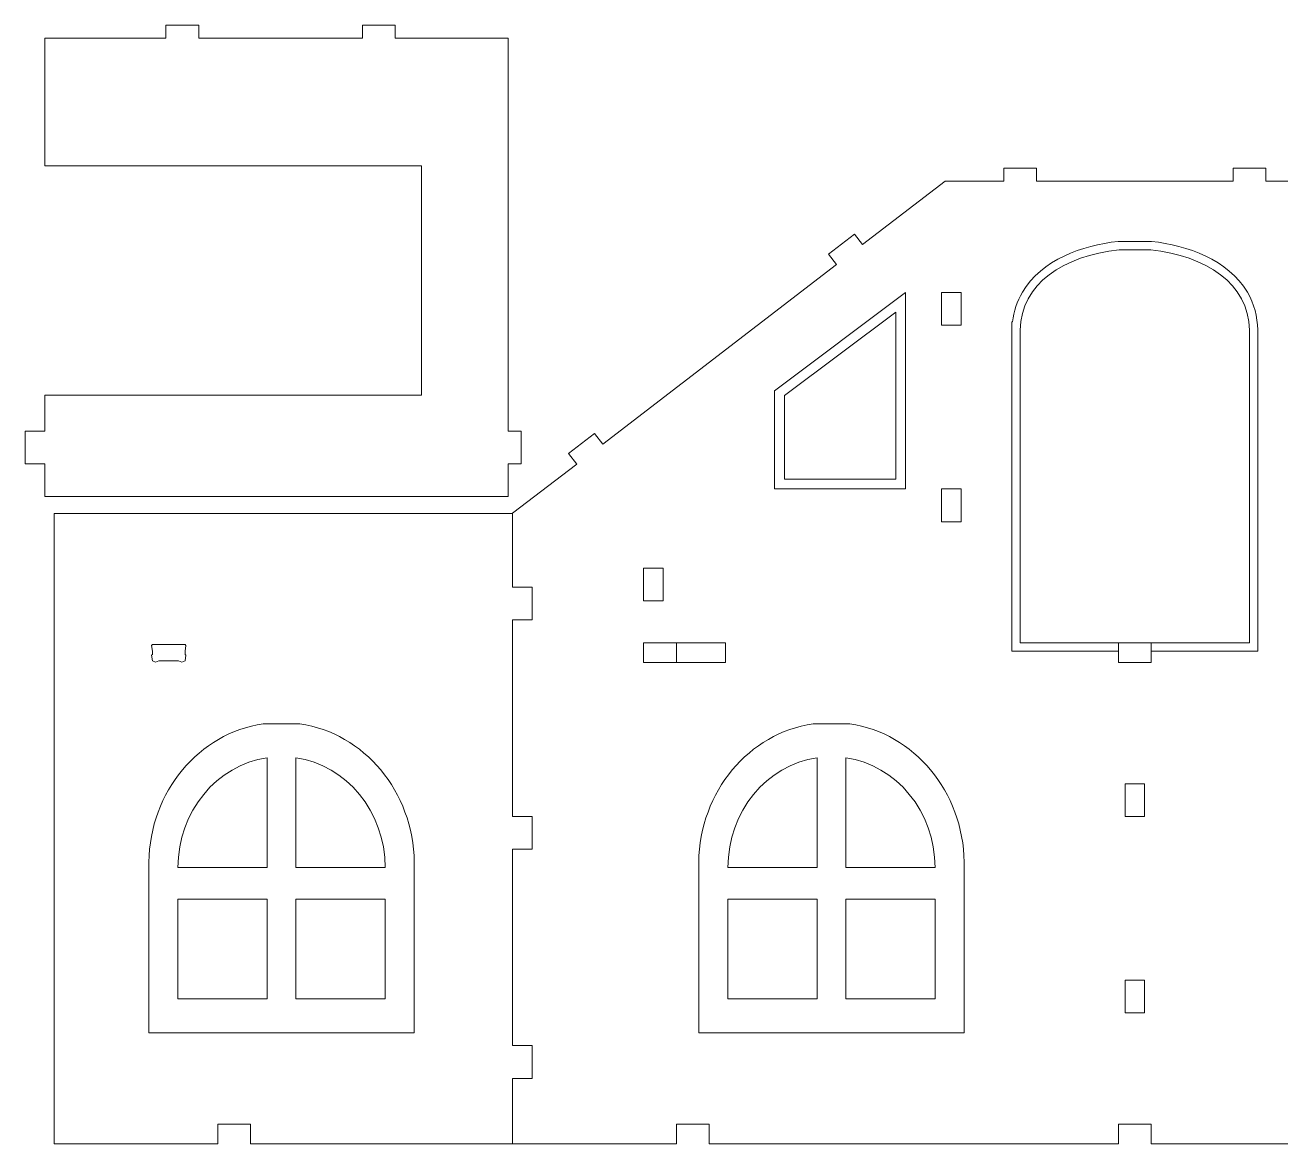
# Model space of a CAD drawing. Header units: millimetres. Extents: x 1623 to 2804, y 183 to 729.
# Drawn here: x 1635.9 to 2019.3, y 387.5 to 729.1 of the extents above; entities that cross this region are included whole.
import ezdxf

# ---------------------------------------------------------------- set-up
doc = ezdxf.new("R2010")
doc.units = ezdxf.units.MM
doc.header["$MEASUREMENT"] = 0
doc.layers.add('Camada 1', color=7, linetype='Continuous')

msp = doc.modelspace()

# ---------------------------------------------------------------- linework, layer by layer
at = {"layer": 'Camada 1', "color": 70, "lineweight": 9}
for points, knots in [([(1678.8564, 729.1036), (1678.8564, 729.1036), (1678.8564, 725.1036), (1678.8564, 725.1036), (1678.8564, 725.1036), (1678.8564, 725.1036), (1641.8564, 725.1036), (1641.8564, 725.1036), (1641.8564, 725.1036), (1641.8564, 725.1036), (1641.8564, 686.1036), (1641.8564, 686.1036), (1641.8564, 686.1036), (1641.8564, 686.1036), (1756.8564, 686.1036), (1756.8564, 686.1036), (1756.8564, 686.1036), (1756.8564, 686.1036), (1756.8564, 616.1036), (1756.8564, 616.1036), (1756.8564, 616.1036), (1756.8564, 616.1036), (1641.8564, 616.1036), (1641.8564, 616.1036), (1641.8564, 616.1036), (1641.8564, 616.1036), (1641.8564, 605.1036), (1641.8564, 605.1036), (1641.8564, 605.1036), (1641.8564, 605.1036), (1635.8564, 605.1036), (1635.8564, 605.1036), (1635.8564, 605.1036), (1635.8564, 605.1036), (1635.8564, 595.1036), (1635.8564, 595.1036), (1635.8564, 595.1036), (1635.8564, 595.1036), (1641.8564, 595.1036), (1641.8564, 595.1036), (1641.8564, 595.1036), (1641.8564, 595.1036), (1641.8564, 585.1036), (1641.8564, 585.1036), (1641.8564, 585.1036), (1641.8564, 585.1036), (1783.3564, 585.1036), (1783.3564, 585.1036), (1783.3564, 585.1036), (1783.3564, 585.1036), (1783.3564, 595.1036), (1783.3564, 595.1036), (1783.3564, 595.1036), (1783.3564, 595.1036), (1787.3564, 595.1036), (1787.3564, 595.1036), (1787.3564, 595.1036), (1787.3564, 595.1036), (1787.3564, 605.1036), (1787.3564, 605.1036), (1787.3564, 605.1036), (1787.3564, 605.1036), (1783.3564, 605.1036), (1783.3564, 605.1036), (1783.3564, 605.1036), (1783.3564, 605.1036), (1783.3564, 725.1036), (1783.3564, 725.1036), (1783.3564, 725.1036), (1783.3564, 725.1036), (1748.8564, 725.1036), (1748.8564, 725.1036), (1748.8564, 725.1036), (1748.8564, 725.1036), (1748.8564, 729.1036), (1748.8564, 729.1036), (1748.8564, 729.1036), (1748.8564, 729.1036), (1738.8564, 729.1036), (1738.8564, 729.1036), (1738.8564, 729.1036), (1738.8564, 729.1036), (1738.8564, 725.1036), (1738.8564, 725.1036), (1738.8564, 725.1036), (1738.8564, 725.1036), (1688.8564, 725.1036), (1688.8564, 725.1036), (1688.8564, 725.1036), (1688.8564, 725.1036), (1688.8564, 729.1036), (1688.8564, 729.1036), (1688.8564, 729.1036), (1688.8564, 729.1036), (1678.8564, 729.1036), (1678.8564, 729.1036)], [0, 0, 0, 0, 0.04, 0.04, 0.04, 0.04, 0.08, 0.08, 0.08, 0.08, 0.12, 0.12, 0.12, 0.12, 0.16, 0.16, 0.16, 0.16, 0.2, 0.2, 0.2, 0.2, 0.24, 0.24, 0.24, 0.24, 0.28, 0.28, 0.28, 0.28, 0.32, 0.32, 0.32, 0.32, 0.36, 0.36, 0.36, 0.36, 0.4, 0.4, 0.4, 0.4, 0.44, 0.44, 0.44, 0.44, 0.48, 0.48, 0.48, 0.48, 0.52, 0.52, 0.52, 0.52, 0.56, 0.56, 0.56, 0.56, 0.6, 0.6, 0.6, 0.6, 0.64, 0.64, 0.64, 0.64, 0.68, 0.68, 0.68, 0.68, 0.72, 0.72, 0.72, 0.72, 0.76, 0.76, 0.76, 0.76, 0.8, 0.8, 0.8, 0.8, 0.84, 0.84, 0.84, 0.84, 0.88, 0.88, 0.88, 0.88, 0.92, 0.92, 0.92, 0.92, 1, 1, 1, 1]), ([(1844.7131, 387.4501), (1844.7131, 387.4501), (1969.7131, 387.4501), (1969.7131, 387.4501), (1969.7131, 387.4501), (1969.7131, 387.4501), (1969.7131, 393.4501), (1969.7131, 393.4501), (1969.7131, 393.4501), (1969.7131, 393.4501), (1979.7131, 393.4501), (1979.7131, 393.4501), (1979.7131, 393.4501), (1979.7131, 393.4501), (1979.7131, 387.4501), (1979.7131, 387.4501), (1979.7131, 387.4501), (1979.7131, 387.4501), (2103.7131, 387.4501), (2103.7131, 387.4501), (2103.7131, 387.4501), (2103.7131, 387.4501), (2103.7131, 393.4501), (2103.7131, 393.4501), (2103.7131, 393.4501), (2103.7131, 393.4501), (2113.7131, 393.4501), (2113.7131, 393.4501), (2113.7131, 393.4501), (2113.7131, 393.4501), (2113.7131, 387.4501), (2113.7131, 387.4501), (2113.7131, 387.4501), (2113.7131, 387.4501), (2158.7131, 387.4501), (2158.7131, 387.4501), (2158.7131, 387.4501), (2158.7131, 387.4501), (2164.7131, 387.4501), (2164.7131, 387.4501), (2164.7131, 387.4501), (2164.7131, 387.4501), (2164.7117, 407.4502), (2164.7117, 407.4502), (2164.7117, 407.4502), (2164.7117, 407.4502), (2158.7131, 407.4502), (2158.7131, 407.4502), (2158.7131, 407.4502), (2158.7131, 407.4502), (2158.7131, 417.4502), (2158.7131, 417.4502), (2158.7131, 417.4502), (2158.7131, 417.4502), (2164.711, 417.4502), (2164.711, 417.4502), (2164.711, 417.4502), (2164.711, 417.4502), (2164.7068, 477.4502), (2164.7068, 477.4502), (2164.7068, 477.4502), (2164.7068, 477.4502), (2158.7131, 477.4502), (2158.7131, 477.4502), (2158.7131, 477.4502), (2158.7131, 477.4502), (2158.7131, 487.4502), (2158.7131, 487.4502), (2158.7131, 487.4502), (2158.7131, 487.4502), (2164.7062, 487.4502), (2164.7062, 487.4502), (2164.7062, 487.4502), (2164.7062, 487.4502), (2164.702, 547.4502), (2164.702, 547.4502), (2164.702, 547.4502), (2164.702, 547.4502), (2158.7131, 547.4502), (2158.7131, 547.4502), (2158.7131, 547.4502), (2158.7131, 547.4502), (2158.7131, 557.4502), (2158.7131, 557.4502), (2158.7131, 557.4502), (2158.7131, 557.4502), (2164.7013, 557.4502), (2164.7013, 557.4502), (2164.7013, 557.4502), (2164.7013, 557.4502), (2164.6997, 579.9422), (2164.6997, 579.9422), (2164.6997, 579.9422), (2164.6997, 579.9422), (2164.7696, 580.0167), (2164.7696, 580.0167), (2164.7696, 580.0167), (2164.7696, 580.0167), (2145.1579, 595.0734), (2145.1579, 595.0734), (2145.1579, 595.0734), (2145.1579, 595.0734), (2147.6781, 598.2826), (2147.6781, 598.2826), (2147.6781, 598.2826), (2147.6781, 598.2826), (2139.7293, 604.3502), (2139.7293, 604.3502), (2139.7293, 604.3502), (2139.7293, 604.3502), (2137.2262, 601.1629), (2137.2262, 601.1629), (2137.2262, 601.1629), (2137.2262, 601.1629), (2065.8329, 655.9745), (2065.8329, 655.9745), (2065.8329, 655.9745), (2065.8329, 655.9745), (2068.3348, 659.1602), (2068.3348, 659.1602), (2068.3348, 659.1602), (2068.3348, 659.1602), (2060.3859, 665.2279), (2060.3859, 665.2279), (2060.3859, 665.2279), (2060.3859, 665.2279), (2057.9013, 662.064), (2057.9013, 662.064), (2057.9013, 662.064), (2057.9013, 662.064), (2032.6503, 681.4502), (2032.6503, 681.4502), (2032.6503, 681.4502), (2032.6503, 681.4502), (2014.7131, 681.4502), (2014.7131, 681.4502), (2014.7131, 681.4502), (2014.7131, 681.4502), (2014.7131, 685.4502), (2014.7131, 685.4502), (2014.7131, 685.4502), (2014.7131, 685.4502), (2004.7131, 685.4502), (2004.7131, 685.4502), (2004.7131, 685.4502), (2004.7131, 685.4502), (2004.7131, 681.4502), (2004.7131, 681.4502), (2004.7131, 681.4502), (2004.7131, 681.4502), (1944.7131, 681.4502), (1944.7131, 681.4502), (1944.7131, 681.4502), (1944.7131, 681.4502), (1944.7131, 685.4502), (1944.7131, 685.4502), (1944.7131, 685.4502), (1944.7131, 685.4502), (1934.7131, 685.4502), (1934.7131, 685.4502), (1934.7131, 685.4502), (1934.7131, 685.4502), (1934.7131, 681.4502), (1934.7131, 681.4502), (1934.7131, 681.4502), (1934.7131, 681.4502), (1916.8324, 681.4502), (1916.8324, 681.4502), (1916.8324, 681.4502), (1916.8324, 681.4502), (1891.5814, 662.064), (1891.5814, 662.064), (1891.5814, 662.064), (1891.5814, 662.064), (1889.0968, 665.2279), (1889.0968, 665.2279), (1889.0968, 665.2279), (1889.0968, 665.2279), (1881.1479, 659.1602), (1881.1479, 659.1602), (1881.1479, 659.1602), (1881.1479, 659.1602), (1883.6498, 655.9745), (1883.6498, 655.9745), (1883.6498, 655.9745), (1883.6498, 655.9745), (1812.2565, 601.1629), (1812.2565, 601.1629), (1812.2565, 601.1629), (1812.2565, 601.1629), (1809.7534, 604.3502), (1809.7534, 604.3502), (1809.7534, 604.3502), (1809.7534, 604.3502), (1801.8046, 598.2826), (1801.8046, 598.2826), (1801.8046, 598.2826), (1801.8046, 598.2826), (1804.3248, 595.0734), (1804.3248, 595.0734), (1804.3248, 595.0734), (1804.3248, 595.0734), (1784.7131, 580.0167), (1784.7131, 580.0167), (1784.7131, 580.0167), (1784.7131, 580.0167), (1784.7131, 579.9422), (1784.7131, 579.9422), (1784.7131, 579.9422), (1784.7131, 579.9422), (1784.7131, 557.4502), (1784.7131, 557.4502), (1784.7131, 557.4502), (1784.7131, 557.4502), (1790.7131, 557.4502), (1790.7131, 557.4502), (1790.7131, 557.4502), (1790.7131, 557.4502), (1790.7131, 547.4502), (1790.7131, 547.4502), (1790.7131, 547.4502), (1790.7131, 547.4502), (1784.7131, 547.4502), (1784.7131, 547.4502), (1784.7131, 547.4502), (1784.7131, 547.4502), (1784.7131, 540.4502), (1784.7131, 540.4502), (1784.7131, 540.4502), (1784.7131, 540.4502), (1784.7131, 487.4502), (1784.7131, 487.4502), (1784.7131, 487.4502), (1784.7131, 487.4502), (1790.7131, 487.4502), (1790.7131, 487.4502), (1790.7131, 487.4502), (1790.7131, 487.4502), (1790.7131, 477.4502), (1790.7131, 477.4502), (1790.7131, 477.4502), (1790.7131, 477.4502), (1784.7131, 477.4502), (1784.7131, 477.4502), (1784.7131, 477.4502), (1784.7131, 477.4502), (1784.7131, 417.4502), (1784.7131, 417.4502), (1784.7131, 417.4502), (1784.7131, 417.4502), (1790.7131, 417.4502), (1790.7131, 417.4502), (1790.7131, 417.4502), (1790.7131, 417.4502), (1790.7131, 407.4502), (1790.7131, 407.4502), (1790.7131, 407.4502), (1790.7131, 407.4502), (1784.7131, 407.4502), (1784.7131, 407.4502), (1784.7131, 407.4502), (1784.7131, 407.4502), (1784.7131, 387.4501), (1784.7131, 387.4501), (1784.7131, 387.4501), (1784.7131, 387.4501), (1790.7131, 387.4501), (1790.7131, 387.4501), (1790.7131, 387.4501), (1790.7131, 387.4501), (1834.7131, 387.4501), (1834.7131, 387.4501), (1834.7131, 387.4501), (1834.7131, 387.4501), (1834.7131, 393.4501), (1834.7131, 393.4501), (1834.7131, 393.4501), (1834.7131, 393.4501), (1844.7131, 393.4501), (1844.7131, 393.4501), (1844.7131, 393.4501), (1844.7131, 393.4501), (1844.7131, 387.4501), (1844.7131, 387.4501)], [0, 0, 0, 0, 0.01388889, 0.01388889, 0.01388889, 0.01388889, 0.02777778, 0.02777778, 0.02777778, 0.02777778, 0.04166667, 0.04166667, 0.04166667, 0.04166667, 0.05555556, 0.05555556, 0.05555556, 0.05555556, 0.06944444, 0.06944444, 0.06944444, 0.06944444, 0.08333333, 0.08333333, 0.08333333, 0.08333333, 0.09722222, 0.09722222, 0.09722222, 0.09722222, 0.11111111, 0.11111111, 0.11111111, 0.11111111, 0.125, 0.125, 0.125, 0.125, 0.13888889, 0.13888889, 0.13888889, 0.13888889, 0.15277778, 0.15277778, 0.15277778, 0.15277778, 0.16666667, 0.16666667, 0.16666667, 0.16666667, 0.18055556, 0.18055556, 0.18055556, 0.18055556, 0.19444444, 0.19444444, 0.19444444, 0.19444444, 0.20833333, 0.20833333, 0.20833333, 0.20833333, 0.22222222, 0.22222222, 0.22222222, 0.22222222, 0.23611111, 0.23611111, 0.23611111, 0.23611111, 0.25, 0.25, 0.25, 0.25, 0.26388889, 0.26388889, 0.26388889, 0.26388889, 0.27777778, 0.27777778, 0.27777778, 0.27777778, 0.29166667, 0.29166667, 0.29166667, 0.29166667, 0.30555556, 0.30555556, 0.30555556, 0.30555556, 0.31944444, 0.31944444, 0.31944444, 0.31944444, 0.33333333, 0.33333333, 0.33333333, 0.33333333, 0.34722222, 0.34722222, 0.34722222, 0.34722222, 0.36111111, 0.36111111, 0.36111111, 0.36111111, 0.375, 0.375, 0.375, 0.375, 0.38888889, 0.38888889, 0.38888889, 0.38888889, 0.40277778, 0.40277778, 0.40277778, 0.40277778, 0.41666667, 0.41666667, 0.41666667, 0.41666667, 0.43055556, 0.43055556, 0.43055556, 0.43055556, 0.44444444, 0.44444444, 0.44444444, 0.44444444, 0.45833333, 0.45833333, 0.45833333, 0.45833333, 0.47222222, 0.47222222, 0.47222222, 0.47222222, 0.48611111, 0.48611111, 0.48611111, 0.48611111, 0.5, 0.5, 0.5, 0.5, 0.51388889, 0.51388889, 0.51388889, 0.51388889, 0.52777778, 0.52777778, 0.52777778, 0.52777778, 0.54166667, 0.54166667, 0.54166667, 0.54166667, 0.55555556, 0.55555556, 0.55555556, 0.55555556, 0.56944444, 0.56944444, 0.56944444, 0.56944444, 0.58333333, 0.58333333, 0.58333333, 0.58333333, 0.59722222, 0.59722222, 0.59722222, 0.59722222, 0.61111111, 0.61111111, 0.61111111, 0.61111111, 0.625, 0.625, 0.625, 0.625, 0.63888889, 0.63888889, 0.63888889, 0.63888889, 0.65277778, 0.65277778, 0.65277778, 0.65277778, 0.66666667, 0.66666667, 0.66666667, 0.66666667, 0.68055556, 0.68055556, 0.68055556, 0.68055556, 0.69444444, 0.69444444, 0.69444444, 0.69444444, 0.70833333, 0.70833333, 0.70833333, 0.70833333, 0.72222222, 0.72222222, 0.72222222, 0.72222222, 0.73611111, 0.73611111, 0.73611111, 0.73611111, 0.75, 0.75, 0.75, 0.75, 0.76388889, 0.76388889, 0.76388889, 0.76388889, 0.77777778, 0.77777778, 0.77777778, 0.77777778, 0.79166667, 0.79166667, 0.79166667, 0.79166667, 0.80555556, 0.80555556, 0.80555556, 0.80555556, 0.81944444, 0.81944444, 0.81944444, 0.81944444, 0.83333333, 0.83333333, 0.83333333, 0.83333333, 0.84722222, 0.84722222, 0.84722222, 0.84722222, 0.86111111, 0.86111111, 0.86111111, 0.86111111, 0.875, 0.875, 0.875, 0.875, 0.88888889, 0.88888889, 0.88888889, 0.88888889, 0.90277778, 0.90277778, 0.90277778, 0.90277778, 0.91666667, 0.91666667, 0.91666667, 0.91666667, 0.93055556, 0.93055556, 0.93055556, 0.93055556, 0.94444444, 0.94444444, 0.94444444, 0.94444444, 0.95833333, 0.95833333, 0.95833333, 0.95833333, 0.97222222, 0.97222222, 0.97222222, 0.97222222, 1, 1, 1, 1]), ([(1969.7131, 540.4502), (1969.7131, 540.4502), (1939.7131, 540.4502), (1939.7131, 540.4502), (1939.7131, 540.4502), (1939.7131, 540.4502), (1939.7131, 635.953), (1939.7131, 635.953), (1939.7131, 635.953), (1939.7131, 635.953), (1939.735, 635.953), (1939.735, 635.953), (1939.735, 635.953), (1939.9839, 650.2674), (1953.0097, 658.6148), (1969.8862, 660.5278), (1969.8862, 660.5278), (1969.8862, 660.5278), (1979.5621, 660.5278), (1979.5621, 660.5278), (1979.5621, 660.5278), (1996.4271, 658.6149), (2009.4529, 650.2674), (2009.7131, 635.953), (2009.7131, 635.953), (2009.7131, 635.953), (2009.7129, 635.525), (2009.7129, 635.525), (2009.7129, 635.525), (2009.7129, 635.525), (2009.7129, 635.4944), (2009.7129, 635.4944), (2009.7129, 635.4944), (2009.7129, 635.4944), (2009.7129, 540.4502), (2009.7129, 540.4502), (2009.7129, 540.4502), (2009.7129, 540.4502), (1989.1258, 540.4502), (1989.1258, 540.4502), (1989.1258, 540.4502), (1989.1258, 540.4502), (1979.7131, 540.4502), (1979.7131, 540.4502)], [0, 0, 0, 0, 0.08333333, 0.08333333, 0.08333333, 0.08333333, 0.16666667, 0.16666667, 0.16666667, 0.16666667, 0.25, 0.25, 0.25, 0.25, 0.33333333, 0.33333333, 0.33333333, 0.33333333, 0.41666667, 0.41666667, 0.41666667, 0.41666667, 0.5, 0.5, 0.5, 0.5, 0.58333333, 0.58333333, 0.58333333, 0.58333333, 0.66666667, 0.66666667, 0.66666667, 0.66666667, 0.75, 0.75, 0.75, 0.75, 0.83333333, 0.83333333, 0.83333333, 0.83333333, 1, 1, 1, 1]), ([(1901.7131, 590.4502), (1901.7131, 590.4502), (1901.7131, 641.4502), (1901.7131, 641.4502), (1901.7131, 641.4502), (1901.7131, 641.4502), (1867.7131, 615.9502), (1867.7131, 615.9502), (1867.7131, 615.9502), (1867.7131, 615.9502), (1867.7131, 590.4502), (1867.7131, 590.4502), (1867.7131, 590.4502), (1867.7131, 590.4502), (1901.7131, 590.4502), (1901.7131, 590.4502)], [0, 0, 0, 0, 0.2, 0.2, 0.2, 0.2, 0.4, 0.4, 0.4, 0.4, 0.6, 0.6, 0.6, 0.6, 1, 1, 1, 1]), ([(1784.7265, 579.9422), (1784.7265, 579.9422), (1644.7265, 579.9422), (1644.7265, 579.9422), (1644.7265, 579.9422), (1644.7265, 579.9422), (1644.7131, 387.4501), (1644.7131, 387.4501), (1644.7131, 387.4501), (1644.7131, 387.4501), (1694.7131, 387.4501), (1694.7131, 387.4501), (1694.7131, 387.4501), (1694.7131, 387.4501), (1694.7131, 393.4501), (1694.7131, 393.4501), (1694.7131, 393.4501), (1694.7131, 393.4501), (1704.7131, 393.4501), (1704.7131, 393.4501), (1704.7131, 393.4501), (1704.7131, 393.4501), (1704.7131, 387.4501), (1704.7131, 387.4501), (1704.7131, 387.4501), (1704.7131, 387.4501), (1784.7131, 387.4501), (1784.7131, 387.4501)], [0, 0, 0, 0, 0.125, 0.125, 0.125, 0.125, 0.25, 0.25, 0.25, 0.25, 0.375, 0.375, 0.375, 0.375, 0.5, 0.5, 0.5, 0.5, 0.625, 0.625, 0.625, 0.625, 0.75, 0.75, 0.75, 0.75, 1, 1, 1, 1]), ([(1824.7131, 553.3107), (1824.7131, 553.3107), (1824.7131, 563.3107), (1824.7131, 563.3107), (1824.7131, 563.3107), (1824.7131, 563.3107), (1830.7131, 563.3107), (1830.7131, 563.3107), (1830.7131, 563.3107), (1830.7131, 563.3107), (1830.7131, 553.3107), (1830.7131, 553.3107), (1830.7131, 553.3107), (1830.7131, 553.3107), (1824.7131, 553.3107), (1824.7131, 553.3107)], [0, 0, 0, 0, 0.2, 0.2, 0.2, 0.2, 0.4, 0.4, 0.4, 0.4, 0.6, 0.6, 0.6, 0.6, 1, 1, 1, 1]), ([(1849.7131, 534.4502), (1849.7131, 534.4502), (1824.7131, 534.4502), (1824.7131, 534.4502), (1824.7131, 534.4502), (1824.7131, 534.4502), (1824.7131, 540.4502), (1824.7131, 540.4502), (1824.7131, 540.4502), (1824.7131, 540.4502), (1849.7131, 540.4502), (1849.7131, 540.4502), (1849.7131, 540.4502), (1849.7131, 540.4502), (1849.7131, 534.4502), (1849.7131, 534.4502)], [0, 0, 0, 0, 0.2, 0.2, 0.2, 0.2, 0.4, 0.4, 0.4, 0.4, 0.6, 0.6, 0.6, 0.6, 1, 1, 1, 1]), ([(1979.7131, 534.4502), (1979.7131, 534.4502), (1969.7131, 534.4502), (1969.7131, 534.4502), (1969.7131, 534.4502), (1969.7131, 534.4502), (1969.7131, 540.4502), (1969.7131, 540.4502), (1969.7131, 540.4502), (1969.7131, 540.4502), (1979.7131, 540.4502), (1979.7131, 540.4502), (1979.7131, 540.4502), (1979.7131, 540.4502), (1979.7131, 534.4502), (1979.7131, 534.4502)], [0, 0, 0, 0, 0.2, 0.2, 0.2, 0.2, 0.4, 0.4, 0.4, 0.4, 0.6, 0.6, 0.6, 0.6, 1, 1, 1, 1]), ([(1709.7965, 505.385), (1694.3874, 503.1086), (1682.54, 488.9859), (1682.54, 471.8856), (1682.54, 471.8856), (1682.54, 471.8856), (1682.54, 471.8591), (1682.54, 471.8591), (1682.54, 471.8591), (1682.54, 471.8591), (1709.7965, 471.8591), (1709.7965, 471.8591), (1709.7965, 471.8591), (1709.7965, 471.8591), (1709.7965, 505.385), (1709.7965, 505.385)], [0, 0, 0, 0, 0.2, 0.2, 0.2, 0.2, 0.4, 0.4, 0.4, 0.4, 0.6, 0.6, 0.6, 0.6, 1, 1, 1, 1]), ([(1718.5365, 471.8591), (1718.5365, 471.8591), (1718.5365, 505.385), (1718.5365, 505.385), (1718.5365, 505.385), (1733.9243, 503.1086), (1745.7929, 488.9859), (1745.7929, 471.8856), (1745.7929, 471.8856), (1745.7929, 471.8856), (1745.7929, 471.8591), (1745.7929, 471.8591), (1745.7929, 471.8591), (1745.7929, 471.8591), (1718.5365, 471.8591), (1718.5365, 471.8591)], [0, 0, 0, 0, 0.2, 0.2, 0.2, 0.2, 0.4, 0.4, 0.4, 0.4, 0.6, 0.6, 0.6, 0.6, 1, 1, 1, 1]), ([(1877.7131, 505.385), (1862.304, 503.1086), (1850.4566, 488.9859), (1850.4566, 471.8856), (1850.4566, 471.8856), (1850.4566, 471.8856), (1850.4566, 471.8591), (1850.4566, 471.8591), (1850.4566, 471.8591), (1850.4566, 471.8591), (1877.7131, 471.8591), (1877.7131, 471.8591), (1877.7131, 471.8591), (1877.7131, 471.8591), (1877.7131, 505.385), (1877.7131, 505.385)], [0, 0, 0, 0, 0.2, 0.2, 0.2, 0.2, 0.4, 0.4, 0.4, 0.4, 0.6, 0.6, 0.6, 0.6, 1, 1, 1, 1]), ([(1886.4531, 471.8591), (1886.4531, 471.8591), (1886.4531, 505.385), (1886.4531, 505.385), (1886.4531, 505.385), (1901.8409, 503.1086), (1913.7095, 488.9859), (1913.7095, 471.8856), (1913.7095, 471.8856), (1913.7095, 471.8856), (1913.7095, 471.8591), (1913.7095, 471.8591), (1913.7095, 471.8591), (1913.7095, 471.8591), (1886.4531, 471.8591), (1886.4531, 471.8591)], [0, 0, 0, 0, 0.2, 0.2, 0.2, 0.2, 0.4, 0.4, 0.4, 0.4, 0.6, 0.6, 0.6, 0.6, 1, 1, 1, 1]), ([(1682.54, 431.7714), (1682.54, 431.7714), (1709.7965, 431.7714), (1709.7965, 431.7714), (1709.7965, 431.7714), (1709.7965, 431.7714), (1709.7965, 462.136), (1709.7965, 462.136), (1709.7965, 462.136), (1709.7965, 462.136), (1682.54, 462.136), (1682.54, 462.136), (1682.54, 462.136), (1682.54, 462.136), (1682.54, 431.7714), (1682.54, 431.7714)], [0, 0, 0, 0, 0.2, 0.2, 0.2, 0.2, 0.4, 0.4, 0.4, 0.4, 0.6, 0.6, 0.6, 0.6, 1, 1, 1, 1]), ([(1718.5365, 431.7714), (1718.5365, 431.7714), (1727.1705, 431.7714), (1727.1705, 431.7714), (1727.1705, 431.7714), (1727.1705, 431.7714), (1745.7929, 431.7714), (1745.7929, 431.7714), (1745.7929, 431.7714), (1745.7929, 431.7714), (1745.7929, 462.136), (1745.7929, 462.136), (1745.7929, 462.136), (1745.7929, 462.136), (1727.1705, 462.136), (1727.1705, 462.136), (1727.1705, 462.136), (1727.1705, 462.136), (1718.5365, 462.136), (1718.5365, 462.136), (1718.5365, 462.136), (1718.5365, 462.136), (1718.5365, 431.7714), (1718.5365, 431.7714)], [0, 0, 0, 0, 0.14285714, 0.14285714, 0.14285714, 0.14285714, 0.28571429, 0.28571429, 0.28571429, 0.28571429, 0.42857143, 0.42857143, 0.42857143, 0.42857143, 0.57142857, 0.57142857, 0.57142857, 0.57142857, 0.71428571, 0.71428571, 0.71428571, 0.71428571, 1, 1, 1, 1]), ([(1850.4566, 431.7714), (1850.4566, 431.7714), (1877.7131, 431.7714), (1877.7131, 431.7714), (1877.7131, 431.7714), (1877.7131, 431.7714), (1877.7131, 462.136), (1877.7131, 462.136), (1877.7131, 462.136), (1877.7131, 462.136), (1850.4566, 462.136), (1850.4566, 462.136), (1850.4566, 462.136), (1850.4566, 462.136), (1850.4566, 431.7714), (1850.4566, 431.7714)], [0, 0, 0, 0, 0.2, 0.2, 0.2, 0.2, 0.4, 0.4, 0.4, 0.4, 0.6, 0.6, 0.6, 0.6, 1, 1, 1, 1]), ([(1886.4531, 431.7714), (1886.4531, 431.7714), (1895.0871, 431.7714), (1895.0871, 431.7714), (1895.0871, 431.7714), (1895.0871, 431.7714), (1913.7095, 431.7714), (1913.7095, 431.7714), (1913.7095, 431.7714), (1913.7095, 431.7714), (1913.7095, 462.136), (1913.7095, 462.136), (1913.7095, 462.136), (1913.7095, 462.136), (1895.0871, 462.136), (1895.0871, 462.136), (1895.0871, 462.136), (1895.0871, 462.136), (1886.4531, 462.136), (1886.4531, 462.136), (1886.4531, 462.136), (1886.4531, 462.136), (1886.4531, 431.7714), (1886.4531, 431.7714)], [0, 0, 0, 0, 0.14285714, 0.14285714, 0.14285714, 0.14285714, 0.28571429, 0.28571429, 0.28571429, 0.28571429, 0.42857143, 0.42857143, 0.42857143, 0.42857143, 0.57142857, 0.57142857, 0.57142857, 0.57142857, 0.71428571, 0.71428571, 0.71428571, 0.71428571, 1, 1, 1, 1])]:
    msp.add_open_spline(points, degree=3, knots=knots, dxfattribs=at)
at = {"layer": 'Camada 1', "color": 240, "lineweight": 9}
for points, knots in [([(1979.7131, 537.9102), (1979.7131, 537.9102), (1989.1258, 537.9102), (1989.1258, 537.9102), (1989.1258, 537.9102), (1989.1258, 537.9102), (2009.7129, 537.9102), (2009.7129, 537.9102), (2009.7129, 537.9102), (2009.7129, 537.9102), (2012.2529, 537.9102), (2012.2529, 537.9102), (2012.2529, 537.9102), (2012.2529, 537.9102), (2012.2529, 540.4502), (2012.2529, 540.4502), (2012.2529, 540.4502), (2012.2529, 540.4502), (2012.2529, 635.4944), (2012.2529, 635.4944), (2012.2529, 635.4944), (2012.2529, 635.4944), (2012.2529, 635.525), (2012.2529, 635.525), (2012.2529, 635.525), (2012.2529, 635.525), (2012.2531, 635.953), (2012.2531, 635.953), (2012.2531, 635.953), (2012.2531, 635.953), (2012.2531, 635.9761), (2012.2531, 635.9761), (2012.2531, 635.9761), (2012.2531, 635.9761), (2012.2527, 635.9992), (2012.2527, 635.9992), (2012.2527, 635.9992), (2012.1783, 640.0907), (2011.1513, 643.994), (2009.0719, 647.5275), (2009.0719, 647.5275), (2003.1932, 657.5168), (1990.7671, 661.8132), (1979.8484, 663.0516), (1979.8484, 663.0516), (1979.8484, 663.0516), (1979.7057, 663.0678), (1979.7057, 663.0678), (1979.7057, 663.0678), (1979.7057, 663.0678), (1979.5621, 663.0678), (1979.5621, 663.0678), (1979.5621, 663.0678), (1979.5621, 663.0678), (1969.8862, 663.0678), (1969.8862, 663.0678), (1969.8862, 663.0678), (1969.8862, 663.0678), (1969.7427, 663.0678), (1969.7427, 663.0678), (1969.7427, 663.0678), (1969.7427, 663.0678), (1969.6001, 663.0516), (1969.6001, 663.0516), (1969.6001, 663.0516), (1958.6795, 661.8138), (1946.2427, 657.5191), (1940.3671, 647.5234), (1940.3671, 647.5234), (1938.7169, 644.716), (1937.7316, 641.6755), (1937.3607, 638.493), (1937.3607, 638.493), (1937.3607, 638.493), (1937.1731, 638.493), (1937.1731, 638.493), (1937.1731, 638.493), (1937.1731, 638.493), (1937.1731, 635.953), (1937.1731, 635.953), (1937.1731, 635.953), (1937.1731, 635.953), (1937.1731, 540.4502), (1937.1731, 540.4502), (1937.1731, 540.4502), (1937.1731, 540.4502), (1937.1731, 537.9102), (1937.1731, 537.9102), (1937.1731, 537.9102), (1937.1731, 537.9102), (1939.7131, 537.9102), (1939.7131, 537.9102), (1939.7131, 537.9102), (1939.7131, 537.9102), (1969.7131, 537.9102), (1969.7131, 537.9102)], [0, 0, 0, 0, 0.04, 0.04, 0.04, 0.04, 0.08, 0.08, 0.08, 0.08, 0.12, 0.12, 0.12, 0.12, 0.16, 0.16, 0.16, 0.16, 0.2, 0.2, 0.2, 0.2, 0.24, 0.24, 0.24, 0.24, 0.28, 0.28, 0.28, 0.28, 0.32, 0.32, 0.32, 0.32, 0.36, 0.36, 0.36, 0.36, 0.4, 0.4, 0.4, 0.4, 0.44, 0.44, 0.44, 0.44, 0.48, 0.48, 0.48, 0.48, 0.52, 0.52, 0.52, 0.52, 0.56, 0.56, 0.56, 0.56, 0.6, 0.6, 0.6, 0.6, 0.64, 0.64, 0.64, 0.64, 0.68, 0.68, 0.68, 0.68, 0.72, 0.72, 0.72, 0.72, 0.76, 0.76, 0.76, 0.76, 0.8, 0.8, 0.8, 0.8, 0.84, 0.84, 0.84, 0.84, 0.88, 0.88, 0.88, 0.88, 0.92, 0.92, 0.92, 0.92, 1, 1, 1, 1]), ([(1904.7131, 587.4502), (1904.7131, 587.4502), (1904.7131, 647.4502), (1904.7131, 647.4502), (1904.7131, 647.4502), (1904.7131, 647.4502), (1864.7131, 617.4502), (1864.7131, 617.4502), (1864.7131, 617.4502), (1864.7131, 617.4502), (1864.7131, 587.4502), (1864.7131, 587.4502), (1864.7131, 587.4502), (1864.7131, 587.4502), (1904.7131, 587.4502), (1904.7131, 587.4502)], [0, 0, 0, 0, 0.2, 0.2, 0.2, 0.2, 0.4, 0.4, 0.4, 0.4, 0.6, 0.6, 0.6, 0.6, 1, 1, 1, 1]), ([(1673.6406, 473.4529), (1673.9212, 495.0848), (1689.0094, 512.867), (1708.5478, 515.7456), (1708.5478, 515.7456), (1708.5478, 515.7456), (1719.7586, 515.7456), (1719.7586, 515.7456), (1719.7586, 515.7456), (1739.3025, 512.8673), (1754.3908, 495.0848), (1754.6926, 473.4529), (1754.6926, 473.4529), (1754.6926, 473.4529), (1754.6924, 472.8155), (1754.6924, 472.8155), (1754.6924, 472.8155), (1754.6924, 472.8155), (1754.6924, 472.7889), (1754.6924, 472.7889), (1754.6924, 472.7889), (1754.6924, 472.7889), (1754.6924, 421.4108), (1754.6924, 421.4108), (1754.6924, 421.4108), (1754.6924, 421.4108), (1730.8365, 421.4108), (1730.8365, 421.4108), (1730.8365, 421.4108), (1730.8365, 421.4108), (1719.7586, 421.4108), (1719.7586, 421.4108), (1719.7586, 421.4108), (1719.7586, 421.4108), (1673.614, 421.4108), (1673.614, 421.4108), (1673.614, 421.4108), (1673.614, 421.4108), (1673.614, 473.4529), (1673.614, 473.4529), (1673.614, 473.4529), (1673.614, 473.4529), (1673.6406, 473.4529), (1673.6406, 473.4529)], [0, 0, 0, 0, 0.08333333, 0.08333333, 0.08333333, 0.08333333, 0.16666667, 0.16666667, 0.16666667, 0.16666667, 0.25, 0.25, 0.25, 0.25, 0.33333333, 0.33333333, 0.33333333, 0.33333333, 0.41666667, 0.41666667, 0.41666667, 0.41666667, 0.5, 0.5, 0.5, 0.5, 0.58333333, 0.58333333, 0.58333333, 0.58333333, 0.66666667, 0.66666667, 0.66666667, 0.66666667, 0.75, 0.75, 0.75, 0.75, 0.83333333, 0.83333333, 0.83333333, 0.83333333, 1, 1, 1, 1]), ([(1841.5572, 473.4529), (1841.8378, 495.0848), (1856.926, 512.867), (1876.4644, 515.7456), (1876.4644, 515.7456), (1876.4644, 515.7456), (1887.6752, 515.7456), (1887.6752, 515.7456), (1887.6752, 515.7456), (1907.2191, 512.8673), (1922.3074, 495.0848), (1922.6092, 473.4529), (1922.6092, 473.4529), (1922.6092, 473.4529), (1922.609, 472.8155), (1922.609, 472.8155), (1922.609, 472.8155), (1922.609, 472.8155), (1922.609, 472.7889), (1922.609, 472.7889), (1922.609, 472.7889), (1922.609, 472.7889), (1922.609, 421.4108), (1922.609, 421.4108), (1922.609, 421.4108), (1922.609, 421.4108), (1898.7531, 421.4108), (1898.7531, 421.4108), (1898.7531, 421.4108), (1898.7531, 421.4108), (1887.6752, 421.4108), (1887.6752, 421.4108), (1887.6752, 421.4108), (1887.6752, 421.4108), (1841.5306, 421.4108), (1841.5306, 421.4108), (1841.5306, 421.4108), (1841.5306, 421.4108), (1841.5306, 473.4529), (1841.5306, 473.4529), (1841.5306, 473.4529), (1841.5306, 473.4529), (1841.5572, 473.4529), (1841.5572, 473.4529)], [0, 0, 0, 0, 0.08333333, 0.08333333, 0.08333333, 0.08333333, 0.16666667, 0.16666667, 0.16666667, 0.16666667, 0.25, 0.25, 0.25, 0.25, 0.33333333, 0.33333333, 0.33333333, 0.33333333, 0.41666667, 0.41666667, 0.41666667, 0.41666667, 0.5, 0.5, 0.5, 0.5, 0.58333333, 0.58333333, 0.58333333, 0.58333333, 0.66666667, 0.66666667, 0.66666667, 0.66666667, 0.75, 0.75, 0.75, 0.75, 0.83333333, 0.83333333, 0.83333333, 0.83333333, 1, 1, 1, 1])]:
    msp.add_open_spline(points, degree=3, knots=knots, dxfattribs=at)
at = {"layer": 'Camada 1', "color": 2, "lineweight": 9}
for points, knots in [([(1915.7131, 637.4502), (1915.7131, 637.4502), (1921.7131, 637.4502), (1921.7131, 637.4502), (1921.7131, 637.4502), (1921.7131, 637.4502), (1921.7131, 647.4502), (1921.7131, 647.4502), (1921.7131, 647.4502), (1921.7131, 647.4502), (1915.7131, 647.4502), (1915.7131, 647.4502), (1915.7131, 647.4502), (1915.7131, 647.4502), (1915.7131, 637.4502), (1915.7131, 637.4502)], [0, 0, 0, 0, 0.2, 0.2, 0.2, 0.2, 0.4, 0.4, 0.4, 0.4, 0.6, 0.6, 0.6, 0.6, 1, 1, 1, 1]), ([(1915.7131, 577.4502), (1915.7131, 577.4502), (1921.7131, 577.4502), (1921.7131, 577.4502), (1921.7131, 577.4502), (1921.7131, 577.4502), (1921.7131, 587.4502), (1921.7131, 587.4502), (1921.7131, 587.4502), (1921.7131, 587.4502), (1915.7131, 587.4502), (1915.7131, 587.4502), (1915.7131, 587.4502), (1915.7131, 587.4502), (1915.7131, 577.4502), (1915.7131, 577.4502)], [0, 0, 0, 0, 0.2, 0.2, 0.2, 0.2, 0.4, 0.4, 0.4, 0.4, 0.6, 0.6, 0.6, 0.6, 1, 1, 1, 1]), ([(1682.7131, 539.9502), (1682.7131, 539.9502), (1676.7131, 539.9502), (1676.7131, 539.9502), (1676.7131, 539.9502), (1676.7131, 539.9502), (1674.7131, 539.9502), (1674.7131, 539.9502), (1674.7131, 539.9502), (1674.7131, 539.9502), (1674.4884, 539.6573), (1674.4884, 539.6573), (1674.4884, 539.6573), (1674.4884, 539.6573), (1674.7131, 537.9502), (1674.7131, 537.9502), (1674.7131, 537.9502), (1674.7131, 537.9502), (1674.7131, 536.9502), (1674.7131, 536.9502), (1674.7131, 536.9502), (1674.7131, 536.9502), (1674.4884, 536.6573), (1674.4884, 536.6573), (1674.4884, 536.6573), (1674.4884, 536.6573), (1674.7131, 534.9502), (1674.7131, 534.9502), (1674.7131, 534.9502), (1674.7131, 534.9502), (1675.7131, 534.536), (1675.7131, 534.536), (1675.7131, 534.536), (1675.7131, 534.536), (1676.7131, 534.9502), (1676.7131, 534.9502), (1676.7131, 534.9502), (1676.7131, 534.9502), (1682.7131, 534.9502), (1682.7131, 534.9502), (1682.7131, 534.9502), (1682.7131, 534.9502), (1683.7131, 534.536), (1683.7131, 534.536), (1683.7131, 534.536), (1683.7131, 534.536), (1684.7131, 534.9502), (1684.7131, 534.9502), (1684.7131, 534.9502), (1684.7131, 534.9502), (1684.9378, 536.6573), (1684.9378, 536.6573), (1684.9378, 536.6573), (1684.9378, 536.6573), (1684.7131, 536.9502), (1684.7131, 536.9502), (1684.7131, 536.9502), (1684.7131, 536.9502), (1684.7131, 537.9502), (1684.7131, 537.9502), (1684.7131, 537.9502), (1684.7131, 537.9502), (1684.9378, 539.6573), (1684.9378, 539.6573), (1684.9378, 539.6573), (1684.9378, 539.6573), (1684.7131, 539.9502), (1684.7131, 539.9502), (1684.7131, 539.9502), (1684.7131, 539.9502), (1682.7131, 539.9502), (1682.7131, 539.9502)], [0, 0, 0, 0, 0.05263158, 0.05263158, 0.05263158, 0.05263158, 0.10526316, 0.10526316, 0.10526316, 0.10526316, 0.15789474, 0.15789474, 0.15789474, 0.15789474, 0.21052632, 0.21052632, 0.21052632, 0.21052632, 0.26315789, 0.26315789, 0.26315789, 0.26315789, 0.31578947, 0.31578947, 0.31578947, 0.31578947, 0.36842105, 0.36842105, 0.36842105, 0.36842105, 0.42105263, 0.42105263, 0.42105263, 0.42105263, 0.47368421, 0.47368421, 0.47368421, 0.47368421, 0.52631579, 0.52631579, 0.52631579, 0.52631579, 0.57894737, 0.57894737, 0.57894737, 0.57894737, 0.63157895, 0.63157895, 0.63157895, 0.63157895, 0.68421053, 0.68421053, 0.68421053, 0.68421053, 0.73684211, 0.73684211, 0.73684211, 0.73684211, 0.78947368, 0.78947368, 0.78947368, 0.78947368, 0.84210526, 0.84210526, 0.84210526, 0.84210526, 0.89473684, 0.89473684, 0.89473684, 0.89473684, 1, 1, 1, 1]), ([(1824.7131, 534.4502), (1824.7131, 534.4502), (1834.7131, 534.4502), (1834.7131, 534.4502), (1834.7131, 534.4502), (1834.7131, 534.4502), (1834.7131, 540.4502), (1834.7131, 540.4502), (1834.7131, 540.4502), (1834.7131, 540.4502), (1824.7131, 540.4502), (1824.7131, 540.4502), (1824.7131, 540.4502), (1824.7131, 540.4502), (1824.7131, 534.4502), (1824.7131, 534.4502)], [0, 0, 0, 0, 0.2, 0.2, 0.2, 0.2, 0.4, 0.4, 0.4, 0.4, 0.6, 0.6, 0.6, 0.6, 1, 1, 1, 1]), ([(1969.7131, 534.4502), (1969.7131, 534.4502), (1979.7131, 534.4502), (1979.7131, 534.4502), (1979.7131, 534.4502), (1979.7131, 534.4502), (1979.7131, 540.4502), (1979.7131, 540.4502), (1979.7131, 540.4502), (1979.7131, 540.4502), (1969.7131, 540.4502), (1969.7131, 540.4502), (1969.7131, 540.4502), (1969.7131, 540.4502), (1969.7131, 534.4502), (1969.7131, 534.4502)], [0, 0, 0, 0, 0.2, 0.2, 0.2, 0.2, 0.4, 0.4, 0.4, 0.4, 0.6, 0.6, 0.6, 0.6, 1, 1, 1, 1]), ([(1971.7131, 487.4502), (1971.7131, 487.4502), (1977.7131, 487.4502), (1977.7131, 487.4502), (1977.7131, 487.4502), (1977.7131, 487.4502), (1977.7131, 497.4502), (1977.7131, 497.4502), (1977.7131, 497.4502), (1977.7131, 497.4502), (1971.7131, 497.4502), (1971.7131, 497.4502), (1971.7131, 497.4502), (1971.7131, 497.4502), (1971.7131, 487.4502), (1971.7131, 487.4502)], [0, 0, 0, 0, 0.2, 0.2, 0.2, 0.2, 0.4, 0.4, 0.4, 0.4, 0.6, 0.6, 0.6, 0.6, 1, 1, 1, 1]), ([(1971.7131, 427.4502), (1971.7131, 427.4502), (1977.7131, 427.4502), (1977.7131, 427.4502), (1977.7131, 427.4502), (1977.7131, 427.4502), (1977.7131, 437.4502), (1977.7131, 437.4502), (1977.7131, 437.4502), (1977.7131, 437.4502), (1971.7131, 437.4502), (1971.7131, 437.4502), (1971.7131, 437.4502), (1971.7131, 437.4502), (1971.7131, 427.4502), (1971.7131, 427.4502)], [0, 0, 0, 0, 0.2, 0.2, 0.2, 0.2, 0.4, 0.4, 0.4, 0.4, 0.6, 0.6, 0.6, 0.6, 1, 1, 1, 1])]:
    msp.add_open_spline(points, degree=3, knots=knots, dxfattribs=at)

doc.saveas('drawing.dxf')
